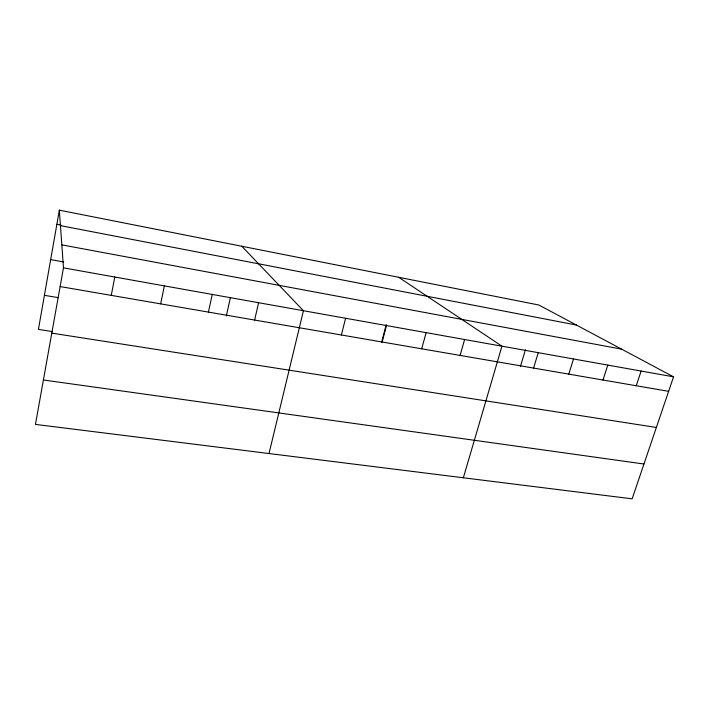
<?xml version="1.0" encoding="UTF-8"?>
<svg xmlns="http://www.w3.org/2000/svg" width="709" height="709" viewBox="0 0 709 709"><rect width="100%" height="100%" fill="white"/><g stroke="black" fill="none" stroke-linecap="round" stroke-linejoin="round"><path stroke-width="1.06" d="M59.352 210.165L63.473 267.86L35.45 424.399L632.144 498.835L673.55 376.842L538.858 305.012L59.352 210.165L38.428 329.41L52.369 331.59M111.26 295.378L114.787 277.024M160.668 303.877L164.355 285.878M208.428 312.102L212.266 294.439M226.339 315.913L230.39 297.647M254.628 320.051L258.599 302.716M269.012 453.538L303.443 310.728L241.804 246.253M341.383 334.994L345.593 318.261M381.602 342.287L386.254 324.58M382.151 342.004L386.467 325.564M421.695 348.819L426.118 332.645M460.088 355.422L464.599 339.514M463.349 477.777L501.954 346.187L398.68 277.281M520.397 366.606L525.44 349.785M533.576 368.077L538.246 352.674M568.769 374.13L573.501 358.976M602.978 380.024L607.781 365.1M636.257 385.749L641.122 371.055M43.4 379.98L643.958 464.014M51.792 333.124L656.366 427.474M44.41 295.325L58.439 297.683M60.123 286.569L668.631 391.324M63.473 267.86L673.55 376.842M50.676 259.591L63.721 261.949M61.834 244.871L621.616 349.147M56.871 224.292L61.125 225.116M60.46 225.63L576.408 325.041"/></g></svg>
